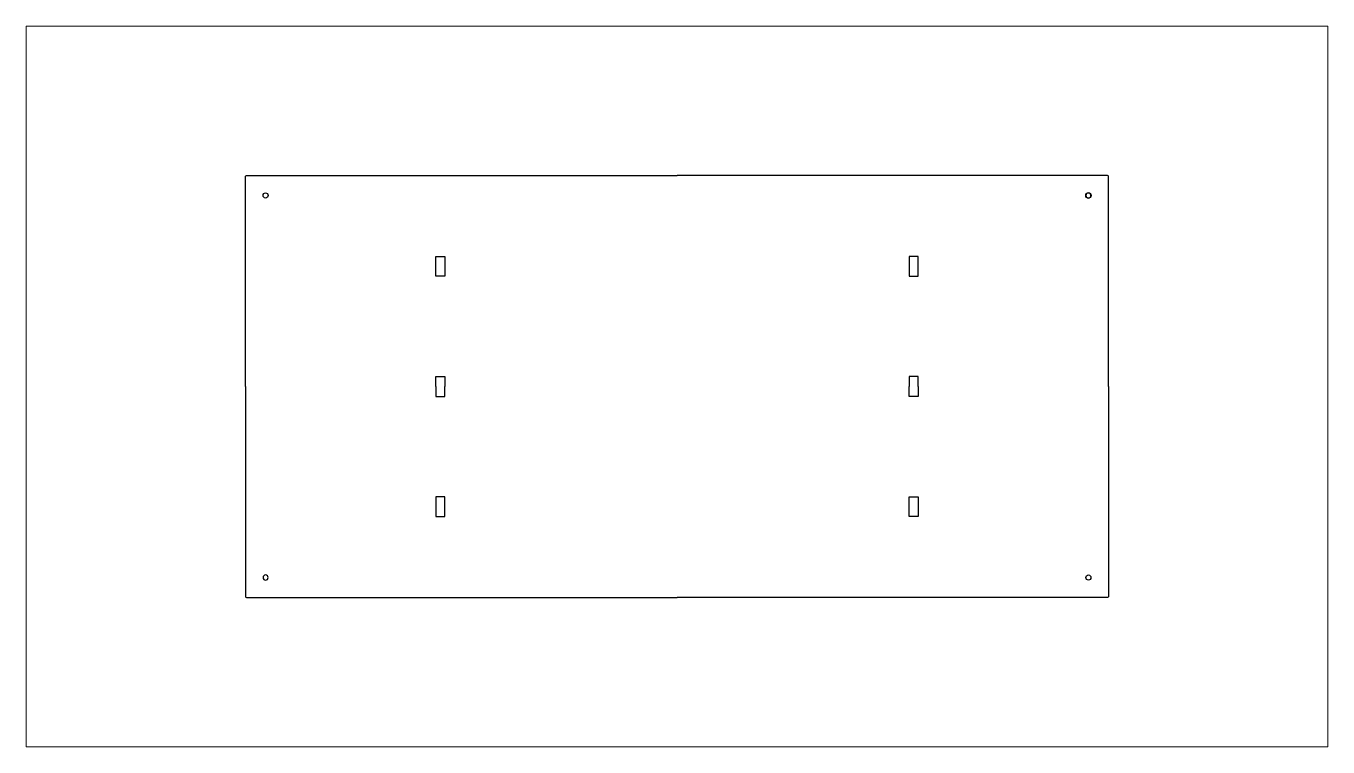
# Paper-space layout 'FloorPlate' of a CAD drawing. Header units: inches. Extents: x 0.8 to 33.2, y 3.2 to 21.2.
# The model-space entities are those that its viewports show. They can reach past a viewport. Long polylines and large blocks are cut down to what shows.
import ezdxf

# ---------------------------------------------------------------- set-up
doc = ezdxf.new("R2010")
doc.units = ezdxf.units.IN
doc.header["$MEASUREMENT"] = 0
doc.layers.add('CUT', color=1, linetype='Continuous')

# ---------------------------------------------------------------- blocks, each defined once
blk = doc.blocks.new('BottomPlate_V2_Quarter')
at = {"layer": 'CUT'}
blk.add_lwpolyline([(-0.966, -1.279), (-0.966, 3.96, -0.414214), (-0.934, 3.991), (9.804, 3.991)], format="xyb", dxfattribs=at)
blk.add_lwpolyline([(4.011, 1.474), (3.787, 1.474), (3.787, 1.968), (4.011, 1.968)], close=True, dxfattribs=at)
blk.add_lwpolyline([(3.787, -1.279), (3.787, -1.032), (4.011, -1.032), (4.011, -1.279)], dxfattribs=at)
blk.add_circle((-0.466, 3.491), 0.0645, dxfattribs=at)
blk = doc.blocks.new('BottomPlate_V2')
blk.add_blockref('BottomPlate_V2_Quarter', (-9.804, 1.279))
at = {"xscale": -1}
blk.add_blockref('BottomPlate_V2_Quarter', (9.804, 1.279), dxfattribs=at)
at = {"xscale": -1, "rotation": 180}
blk.add_blockref('BottomPlate_V2_Quarter', (-9.804, -1.279), dxfattribs=at)
at = {"rotation": 180}
blk.add_blockref('BottomPlate_V2_Quarter', (9.804, -1.279), dxfattribs=at)

msp = doc.modelspace()

# ---------------------------------------------------------------- linework, layer by layer
msp.add_circle((22.27, 64.77), 0.0675)

# ---------------------------------------------------------------- block references
msp.add_blockref('BottomPlate_V2', (12, 60))

psp = doc.layouts.new('FloorPlate')

# ---------------------------------------------------------------- viewports
at = {"layer": '0', "view_target_point": (-117.408, 108.362)}
psp.add_viewport(center=(17, 12.25), size=(32.5, 18), view_center_point=(129.408, -48.362), view_height=18, dxfattribs=at)

doc.saveas('drawing.dxf')
